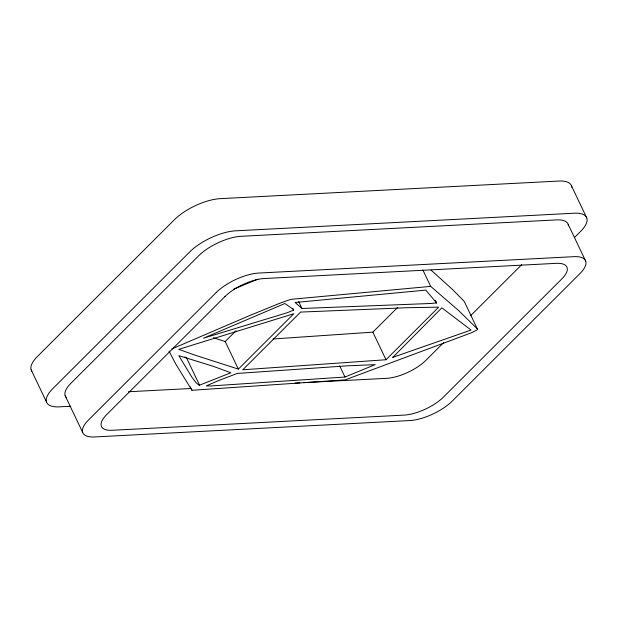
<?xml version="1.0" encoding="UTF-8"?>
<svg xmlns="http://www.w3.org/2000/svg" width="618" height="618" viewBox="0 0 618 618"><rect width="100%" height="100%" fill="white"/><g stroke="black" fill="none" stroke-linecap="round" stroke-linejoin="round"><path stroke-width="0.93" d="M436.563 302.874L425.802 290.112L295.095 302.488L301.978 308.475L431.457 303.453L436.563 302.874L435.335 300.294M293.604 310.128L293.519 309.556L284.906 303.492L203.546 338.177L287.393 312.669L293.604 310.128L292.785 308.405M422.874 270.004L430.684 286.381L458.68 310.591L477.382 328.946L477.56 329.433L476.648 330.166L471.828 332.569A23.917 9.154 -25.5 0 1 469.757 333.411L345.13 379.877L191.943 390.29L175.412 363.446L169.046 351.07M213.357 337.737L225.199 341.53L236.022 330.723M238.355 369.108L293.828 313.72L178.787 349.325L194.067 354.848L238.355 369.108L225.199 341.53M273.056 338.973L372.847 332.16L397.837 307.223M386.003 359.738L438.68 307.154L407.262 307.71L300.595 312.082L242.797 369.78L386.003 359.738L372.847 332.16M443.6 342.666L425.933 360.302A30.622 11.719 -25.5 0 1 386.59 378.332L304.025 382.619M470.777 315.535L521.739 264.659M574.423 237.567L580.565 231.433A35.52 13.596 -25.5 0 0 574.114 213.225L235.558 230.831A35.52 13.596 -25.5 0 0 189.919 251.742L52.769 388.652A35.52 13.596 -25.5 0 0 59.22 406.853L70.761 406.258M171.889 348.892L250.9 315.041L279.212 303.469L290.823 299.351L430.684 286.381M233.565 289.209L257.837 279.181M344.991 377.034L375.165 364.628L347.926 365.802L237.304 373.426L222.302 379.158A214.052 81.916 -25.5 0 0 217.814 380.904L206.319 385.848L210.638 385.972L344.991 377.034L339.645 365.833M199.552 385.161L230.831 372.778L213.055 366.242L178.841 355.667L191.943 377.32L196.053 382.72L198.849 385.099L199.552 385.161L186.397 357.583L184.743 356.949M128.444 391.75L191.696 388.459M295.08 383.09L299.9 382.836M431.009 270.066L452.221 289.216L464.226 301.368L477.56 329.433M571.449 185.825L586.791 217.999M568.166 224.349L585.702 261.12M435.087 300.402L436.316 302.982M298.695 301.584L301.978 308.475M190.298 386.845L191.943 390.29M65.176 395.736L82.712 432.507M31.201 369.912L46.543 402.086M66.489 397.722A33.071 12.654 -25.5 0 1 70.97 383.23L198.664 255.759A33.071 12.654 -25.5 0 1 241.151 236.292L556.362 219.908A33.071 12.654 -25.5 0 1 568.452 225.779M31.842 371.163A35.52 13.596 -25.5 0 1 37.428 356.478L174.577 219.568A35.52 13.596 -25.5 0 1 220.217 198.656L558.772 181.051A35.52 13.596 -25.5 0 1 571.743 187.231M392.793 357.343L471.07 330.066L441.839 307.834L392.793 357.343M216.2 292.53L88.505 420.001A33.071 12.654 -25.5 0 0 94.515 436.949L409.719 420.564A33.071 12.654 -25.5 0 0 452.214 401.09L579.9 273.627A33.071 12.654 -25.5 0 0 573.898 256.671L258.687 273.063A33.071 12.654 -25.5 0 0 216.2 292.53M224.944 296.547L106.705 414.578A30.622 11.719 -25.5 0 0 112.267 430.275L404.126 415.103A30.622 11.719 -25.5 0 0 443.469 397.073L561.708 279.042A30.622 11.719 -25.5 0 0 556.146 263.353L264.288 278.525A30.622 11.719 -25.5 0 0 224.944 296.547"/></g></svg>
